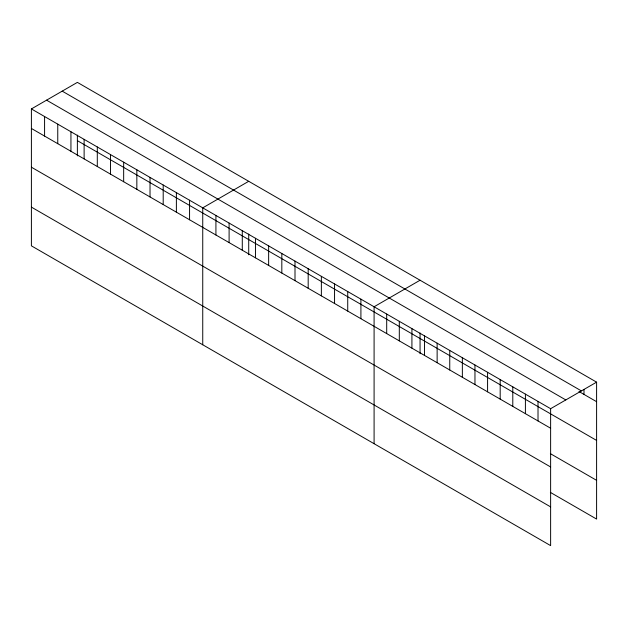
<?xml version="1.0" encoding="UTF-8"?>
<svg xmlns="http://www.w3.org/2000/svg" width="628" height="628" viewBox="0 0 628 628"><rect width="100%" height="100%" fill="white"/><g stroke="black" fill="none" stroke-linecap="round" stroke-linejoin="round"><path stroke-width="0.94" d="M31.4 108.927L550.623 408.695L550.623 545.622L31.4 245.846L31.4 108.927L77.377 82.378L596.6 382.154L596.6 519.073L550.364 492.383M248.719 181.304L202.742 207.852L202.742 344.772M420.061 280.229L374.092 306.77L374.092 443.698M550.623 408.695L596.6 382.154M62.203 91.138L581.426 390.914M578.945 391.495L596.6 401.692M46.574 100.166L565.797 399.934M77.377 140.656L596.6 440.424M31.4 128.465L550.623 428.233M550.364 453.644L596.6 480.341M31.4 167.197L550.623 466.973M31.4 207.114L550.623 506.882M583.993 389.525L583.993 394.408M538.015 401.418L538.015 420.956M525.408 394.133L525.408 413.671M512.793 386.856L512.793 406.395M500.186 379.579L500.186 399.11M487.579 372.294L487.579 391.833M474.964 365.017L474.964 384.556M462.357 357.732L462.357 377.271M449.75 350.455L449.75 369.994M437.135 343.171L437.135 362.709M424.528 335.894L424.528 355.432M420.061 332.973L420.061 353.713M411.921 328.617L411.921 348.155M399.306 321.332L399.306 340.871M386.699 314.055L386.699 333.594M360.912 299.164L360.912 318.702M347.731 291.557L347.731 311.096M334.551 283.942L334.551 303.481M321.363 276.336L321.363 295.874M308.183 268.729L308.183 288.268M295.003 261.115L295.003 280.653M281.823 253.508L281.823 273.047M268.643 245.893L268.643 265.432M255.463 238.287L255.463 257.825M248.719 234.048L248.719 254.787M242.282 230.68L242.282 250.219M229.102 223.066L229.102 242.604M215.922 215.459L215.922 234.998M189.562 200.238L189.562 219.776M176.382 192.631L176.382 212.17M163.202 185.017L163.202 204.555M150.021 177.41L150.021 196.949M136.841 169.803L136.841 189.342M123.661 162.189L123.661 181.728M110.481 154.582L110.481 174.121M97.301 146.976L97.301 166.514M84.121 139.361L84.121 158.9M77.377 135.122L77.377 155.862M70.94 131.754L70.94 151.293M57.76 124.14L57.76 143.679M44.58 116.533L44.58 136.072"/></g></svg>
